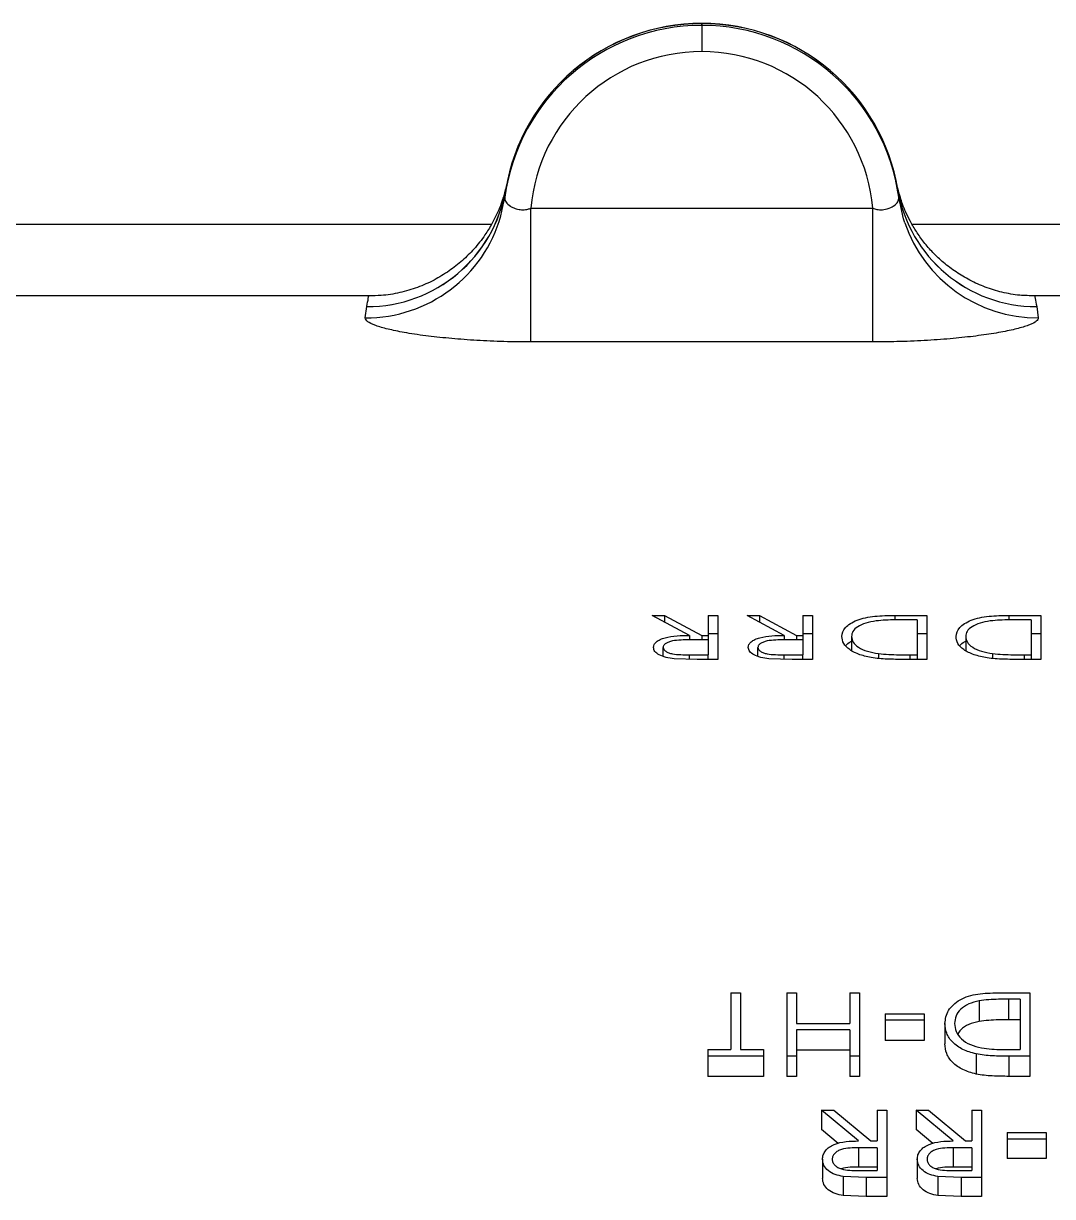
# Model space of a CAD drawing. Header units: millimetres. Extents: x -69706 to 52883, y -6882 to 68885.
# Drawn here: x 6654.7 to 6769.8, y 64374.5 to 64505.6 of the extents above; entities that cross this region are included whole.
import ezdxf

# ---------------------------------------------------------------- set-up
doc = ezdxf.new("R2010")
doc.units = ezdxf.units.MM
doc.layers.add('B2F-H-EQ-P-T20001$0$M-HVAC-EQPM', color=134, linetype='Continuous')

# ---------------------------------------------------------------- blocks, each defined once
blk = doc.blocks.new('B2F-H-EQ-P-T20001$0$CH-B2C-05、09-1000RT_20201019')
at = {"color": 0, "linetype": 'Continuous', "lineweight": 25}
for p, q in [((2815.9, 3064.41), (2815.89, 3064.2)), ((2815.89, 3064.2), (2815.89, 3061.26)), ((2815.89, 3064.2), (2815.91, 3064.2)), ((2815.91, 3064.2), (2815.9, 3064.41)), ((2815.91, 3064.2), (2815.91, 3061.26)), ((2815.91, 3061.26), (2815.89, 3061.26)), ((2793.98, 3045.84), (2793.87, 3044.98)), ((2793.98, 3045.85), (2793.98, 3045.84)), ((2837.82, 3045.84), (2837.82, 3045.85)), ((2837.93, 3044.98), (2837.82, 3045.84)), ((2793.44, 3042.91), (2793.87, 3044.98)), ((2796.79, 3028.8), (2796.79, 3043.76)), ((2796.79, 3043.76), (2835.01, 3043.76)), ((2835.01, 3028.8), (2835.01, 3043.76)), ((2792.38, 3041.94), (2699.75, 3041.94)), ((3112.86, 3041.94), (2839.43, 3041.94)), ((2778.67, 3033.94), (2713.46, 3033.94)), ((3095.76, 3033.94), (2853.13, 3033.94)), ((2778.27, 3031.49), (2778.45, 3032.75)), ((2778.45, 3032.75), (2778.45, 3032.75)), ((2853.35, 3032.75), (2853.36, 3032.75)), ((2853.36, 3032.75), (2853.53, 3031.49)), ((2835.01, 3028.8), (2796.79, 3028.8)), ((2810.37, 2998.23), (2811.75, 2998.23)), ((2814.52, 2995.99), (2810.37, 2998.23)), ((2811.75, 2998.23), (2815.9, 2995.99)), ((2811.75, 2998.23), (2811.75, 2997.48)), ((2816.61, 2998.23), (2817.69, 2998.23)), ((2816.61, 2998.23), (2816.61, 2995.99)), ((2817.69, 2998.23), (2817.69, 2993.3)), ((2820.96, 2998.23), (2822.34, 2998.23)), ((2825.12, 2995.99), (2820.96, 2998.23)), ((2822.34, 2998.23), (2826.5, 2995.99)), ((2822.34, 2998.23), (2822.34, 2997.48)), ((2827.2, 2998.23), (2828.29, 2998.23)), ((2827.2, 2998.23), (2827.2, 2995.99)), ((2828.29, 2998.23), (2828.29, 2993.3)), ((2837.47, 2998.23), (2841.06, 2998.23)), ((2837.47, 2998.23), (2837.47, 2997.72)), ((2839.97, 2997.73), (2838.66, 2997.73)), ((2839.97, 2997.73), (2839.97, 2993.82)), ((2841.06, 2998.23), (2841.06, 2993.3)), ((2850.24, 2998.23), (2853.83, 2998.23)), ((2850.24, 2998.23), (2850.24, 2997.72)), ((2852.74, 2997.73), (2851.43, 2997.73)), ((2852.74, 2997.73), (2852.74, 2993.82)), ((2853.83, 2998.23), (2853.83, 2993.3)), ((2814.52, 2995.99), (2814.52, 2995.49)), ((2815.9, 2995.99), (2816.61, 2995.99)), ((2815.9, 2995.99), (2815.9, 2995.49)), ((2816.61, 2996.19), (2817.69, 2996.19)), ((2816.61, 2995.99), (2816.61, 2995.48)), ((2825.12, 2995.99), (2825.12, 2995.49)), ((2826.5, 2995.99), (2827.2, 2995.99)), ((2826.5, 2995.99), (2826.5, 2995.49)), ((2827.2, 2996.19), (2828.29, 2996.19)), ((2827.2, 2995.99), (2827.2, 2995.48)), ((2832.64, 2995.86), (2832.64, 2994.3)), ((2839.97, 2996.19), (2841.06, 2996.19)), ((2845.41, 2995.86), (2845.41, 2994.3)), ((2852.74, 2996.19), (2853.83, 2996.19)), ((2816.61, 2995.48), (2814.56, 2995.49)), ((2816.61, 2995.48), (2816.61, 2993.82)), ((2827.2, 2995.48), (2825.16, 2995.49)), ((2827.2, 2995.48), (2827.2, 2993.82)), ((2815.4, 2993.3), (2812.81, 2993.37)), ((2814.51, 2993.82), (2816.61, 2993.82)), ((2814.51, 2993.32), (2814.51, 2993.82)), ((2817.69, 2993.3), (2815.4, 2993.3)), ((2816.61, 2993.3), (2816.61, 2993.82)), ((2826, 2993.3), (2823.4, 2993.37)), ((2825.11, 2993.82), (2827.2, 2993.82)), ((2825.11, 2993.32), (2825.11, 2993.82)), ((2828.29, 2993.3), (2826, 2993.3)), ((2827.2, 2993.3), (2827.2, 2993.82)), ((2835.66, 2993.96), (2835.66, 2993.41)), ((2841.06, 2993.3), (2838.72, 2993.3)), ((2839.17, 2993.82), (2839.97, 2993.82)), ((2839.17, 2993.82), (2839.17, 2993.3)), ((2839.97, 2993.82), (2839.97, 2993.3)), ((2848.42, 2993.96), (2848.42, 2993.41)), ((2853.83, 2993.3), (2851.49, 2993.3)), ((2851.94, 2993.82), (2852.74, 2993.82)), ((2851.94, 2993.82), (2851.94, 2993.3)), ((2852.74, 2993.82), (2852.74, 2993.3)), ((2819.16, 2956.03), (2819.16, 2949.68)), ((2819.16, 2956.03), (2820.24, 2956.03)), ((2820.24, 2956.03), (2820.24, 2949.68)), ((2825.41, 2956.03), (2825.41, 2948.94)), ((2825.41, 2956.03), (2826.5, 2956.03)), ((2826.5, 2956.03), (2826.5, 2952.61)), ((2832.47, 2956.03), (2832.47, 2952.61)), ((2832.47, 2956.03), (2833.55, 2956.03)), ((2833.55, 2956.03), (2833.55, 2948.94)), ((2846.91, 2955.14), (2846.91, 2952.83)), ((2848.99, 2956.03), (2852.58, 2956.03)), ((2851.49, 2955.31), (2850.18, 2955.31)), ((2850.18, 2955.31), (2850.18, 2953.01)), ((2851.49, 2955.31), (2851.49, 2949.68)), ((2852.58, 2956.03), (2852.58, 2948.94)), ((2836.42, 2953.69), (2840.76, 2953.69)), ((2836.42, 2953.69), (2836.42, 2952.97)), ((2840.76, 2953.69), (2840.76, 2952.97)), ((2826.5, 2952.61), (2832.47, 2952.61)), ((2836.42, 2952.97), (2836.42, 2950.69)), ((2840.76, 2952.97), (2836.42, 2952.97)), ((2840.76, 2952.97), (2840.76, 2950.69)), ((2843.08, 2952.6), (2843.08, 2950.32)), ((2851.49, 2953.01), (2850.18, 2953.01)), ((2832.47, 2951.88), (2826.5, 2951.88)), ((2826.5, 2951.88), (2826.5, 2948.94)), ((2832.47, 2951.88), (2832.47, 2948.94)), ((2840.76, 2950.69), (2836.42, 2950.69)), ((2816.58, 2949.68), (2816.58, 2948.94)), ((2816.58, 2949.68), (2819.16, 2949.68)), ((2822.82, 2948.94), (2816.58, 2948.94)), ((2816.58, 2948.94), (2816.58, 2946.69)), ((2820.24, 2949.68), (2822.82, 2949.68)), ((2822.82, 2949.68), (2822.82, 2948.94)), ((2822.82, 2948.94), (2822.82, 2946.69)), ((2826.5, 2948.94), (2825.41, 2948.94)), ((2825.41, 2948.94), (2825.41, 2946.69)), ((2832.47, 2949.6), (2826.5, 2949.6)), ((2826.5, 2948.94), (2826.5, 2946.69)), ((2833.55, 2948.94), (2832.47, 2948.94)), ((2832.47, 2948.94), (2832.47, 2946.69)), ((2833.55, 2948.94), (2833.55, 2946.69)), ((2846.57, 2949.2), (2846.57, 2946.95)), ((2850.24, 2948.94), (2850.24, 2946.69)), ((2852.58, 2948.94), (2850.24, 2948.94)), ((2850.69, 2949.68), (2851.49, 2949.68)), ((2852.58, 2948.94), (2852.58, 2946.69)), ((2822.82, 2946.69), (2816.58, 2946.69)), ((2826.5, 2946.69), (2825.41, 2946.69)), ((2833.55, 2946.69), (2832.47, 2946.69)), ((2852.58, 2946.69), (2850.24, 2946.69)), ((2833.42, 2939.47), (2829.27, 2942.92)), ((2829.27, 2942.92), (2830.65, 2942.92)), ((2829.27, 2942.92), (2829.27, 2940.73)), ((2830.65, 2942.92), (2834.8, 2939.47)), ((2835.51, 2942.92), (2835.51, 2939.47)), ((2835.51, 2942.92), (2836.59, 2942.92)), ((2836.59, 2942.92), (2836.59, 2935.38)), ((2844.02, 2939.47), (2839.86, 2942.92)), ((2839.86, 2942.92), (2841.24, 2942.92)), ((2839.86, 2942.92), (2839.86, 2940.73)), ((2841.24, 2942.92), (2845.4, 2939.47)), ((2846.11, 2942.92), (2846.11, 2939.47)), ((2846.11, 2942.92), (2847.19, 2942.92)), ((2847.19, 2942.92), (2847.19, 2935.38)), ((2831.15, 2939.18), (2829.27, 2940.73)), ((2841.74, 2939.18), (2839.86, 2940.73)), ((2834.8, 2939.47), (2835.51, 2939.47)), ((2845.4, 2939.47), (2846.11, 2939.47)), ((2850.05, 2940.43), (2850.05, 2939.66)), ((2850.05, 2940.43), (2854.4, 2940.43)), ((2854.4, 2939.66), (2850.05, 2939.66)), ((2850.05, 2939.66), (2850.05, 2937.5)), ((2854.4, 2940.43), (2854.4, 2939.66)), ((2854.4, 2939.66), (2854.4, 2937.5)), ((2835.51, 2938.69), (2833.46, 2938.7)), ((2833.46, 2936.55), (2833.46, 2938.7)), ((2835.51, 2938.69), (2835.51, 2936.16)), ((2846.11, 2938.69), (2844.06, 2938.7)), ((2844.06, 2936.55), (2844.06, 2938.7)), ((2846.11, 2938.69), (2846.11, 2936.16)), ((2829.4, 2937.42), (2829.4, 2935.28)), ((2840, 2937.42), (2840, 2935.28)), ((2854.4, 2937.5), (2850.05, 2937.5)), ((2831.71, 2935.48), (2831.71, 2933.36)), ((2834.3, 2935.38), (2831.71, 2935.48)), ((2833.41, 2936.16), (2835.51, 2936.16)), ((2835.51, 2936.54), (2833.46, 2936.55)), ((2834.3, 2935.38), (2834.3, 2933.25)), ((2836.59, 2935.38), (2834.3, 2935.38)), ((2836.59, 2935.38), (2836.59, 2933.25)), ((2842.31, 2935.48), (2842.31, 2933.36)), ((2844.9, 2935.38), (2842.31, 2935.48)), ((2844.01, 2936.16), (2846.11, 2936.16)), ((2846.11, 2936.54), (2844.06, 2936.55)), ((2844.9, 2935.38), (2844.9, 2933.25)), ((2847.19, 2935.38), (2844.9, 2935.38)), ((2847.19, 2935.38), (2847.19, 2933.25)), ((2834.3, 2933.25), (2831.71, 2933.36)), ((2836.59, 2933.25), (2834.3, 2933.25)), ((2844.9, 2933.25), (2842.31, 2933.36)), ((2847.19, 2933.25), (2844.9, 2933.25))]:
    blk.add_line(p, q, dxfattribs=at)
at = {"color": 0, "linetype": 'Continuous', "lineweight": 25, "flags": 128}
blk.add_lwpolyline([(2838.6, 3042.13), (2838.46, 3042.55), (2837.93, 3044.98)], dxfattribs=at)
at = {"color": 0, "linetype": 'Continuous', "lineweight": 25}
for centre, radius, start, end in [((2815.9, 3042.18), 22.22, 89.9965, 170.5132), ((2815.9, 3042.18), 22.23, 9.4915, 170.5085), ((2815.9, 3042.18), 22.22, 9.4867, 90.0036), ((2778.49, 3048.46), 15.71, 269.8449, 350.4221), ((2778.48, 3048.46), 15.71, 269.8558, 350.4208), ((2853.31, 3048.46), 15.71, 189.571, 270.1621), ((2853.31, 3048.46), 15.71, 189.5722, 270.1513), ((2778.35, 3047.18), 15.69, 269.7175, 344.2064), ((2853.46, 3047.19), 15.7, 198.8247, 270.2491)]:
    blk.add_arc(centre, radius, start, end, dxfattribs=at)
for centre, major_axis, ratio, start_param, end_param in [((2815.89, 3041.96), (-0.46, -22.23), 0.999363, 3.162069, 4.596489), ((2815.91, 3041.96), (0.46, -22.23), 0.999363, 1.686696, 3.121116), ((2815.89, 3042.07), (-0.4, -19.19), 0.999238, 3.162526, 4.645006), ((2815.91, 3042.07), (0.4, -19.19), 0.999238, 1.63818, 3.120659)]:
    blk.add_ellipse(centre, major_axis=major_axis, ratio=ratio, start_param=start_param, end_param=end_param, dxfattribs=at)
for points, knots in [([(2794, 3046.08), (2794, 3046.08), (2794, 3046.06), (2793.97, 3045.93), (2793.94, 3045.83), (2793.93, 3045.79), (2793.93, 3045.76), (2793.92, 3045.72), (2793.9, 3045.67), (2793.87, 3045.53), (2793.78, 3045.21), (2793.59, 3044.61), (2793.18, 3043.48), (2792.54, 3042.15), (2791.58, 3040.6), (2790.49, 3039.21), (2789.14, 3037.87), (2787.65, 3036.7), (2785.97, 3035.68), (2784.11, 3034.85), (2782.13, 3034.28), (2780.3, 3033.96), (2779.14, 3033.97), (2778.67, 3033.97)], [0, 0, 0, 0, 0.144823, 0.304534, 0.338957, 0.354753, 0.360552, 0.364542, 0.366728, 0.36951, 0.37835, 0.397455, 0.427052, 0.488331, 0.53291, 0.594383, 0.649864, 0.707522, 0.768086, 0.830338, 0.893638, 0.957593, 1, 1, 1, 1]), ([(2794.08, 3046.42), (2794.08, 3046.42), (2794.07, 3046.35), (2794.02, 3046.08), (2793.98, 3045.85)], [0, 0, 0, 0, 0.149502, 1, 1, 1, 1]), ([(2837.82, 3045.85), (2837.78, 3046.08), (2837.73, 3046.36), (2837.72, 3046.42), (2837.72, 3046.43)], [0, 0, 0, 0, 0.827039, 1, 1, 1, 1]), ([(2853.13, 3033.96), (2852.57, 3033.97), (2851.34, 3033.98), (2849.48, 3034.32), (2847.61, 3034.89), (2845.89, 3035.66), (2844.33, 3036.58), (2842.95, 3037.63), (2841.75, 3038.75), (2840.74, 3039.93), (2839.9, 3041.1), (2839.24, 3042.22), (2838.73, 3043.26), (2838.37, 3044.15), (2838.13, 3044.86), (2837.99, 3045.33), (2837.92, 3045.59), (2837.89, 3045.69), (2837.88, 3045.72), (2837.88, 3045.75), (2837.87, 3045.79), (2837.86, 3045.83), (2837.83, 3045.92), (2837.8, 3046.04), (2837.8, 3046.07), (2837.79, 3046.09)], [0, 0, 0, 0, 0.051753, 0.114634, 0.175301, 0.233765, 0.28996, 0.343751, 0.394911, 0.443125, 0.48795, 0.52879, 0.564867, 0.595201, 0.618709, 0.634346, 0.641217, 0.64373, 0.645574, 0.648229, 0.653487, 0.668992, 0.710232, 0.834971, 1, 1, 1, 1]), ([(2793.87, 3044.98), (2793.87, 3044.97), (2793.85, 3044.77), (2793.95, 3044.42), (2794.37, 3044.03), (2794.9, 3043.76), (2795.33, 3043.63), (2795.83, 3043.57), (2796.27, 3043.59), (2796.63, 3043.69), (2796.77, 3043.75), (2796.79, 3043.76)], [0, 0, 0, 0, 0.021488, 0.249736, 0.468628, 0.582705, 0.725398, 0.783777, 0.906642, 0.988723, 1, 1, 1, 1]), ([(2835.01, 3043.76), (2835.16, 3043.71), (2835.52, 3043.58), (2836.01, 3043.57), (2836.63, 3043.66), (2837.06, 3043.83), (2837.53, 3044.11), (2837.9, 3044.46), (2837.92, 3044.81), (2837.93, 3044.98)], [0, 0, 0, 0, 0.09307, 0.223031, 0.296006, 0.499078, 0.553404, 0.772081, 1, 1, 1, 1]), ([(2778.45, 3032.75), (2778.51, 3033.1), (2778.64, 3033.79), (2778.66, 3033.89), (2778.67, 3033.94)], [0, 0, 0, 0, 0.499541, 1, 1, 1, 1]), ([(2853.13, 3033.94), (2853.14, 3033.89), (2853.16, 3033.79), (2853.29, 3033.1), (2853.35, 3032.75)], [0, 0, 0, 0, 0.499539, 1, 1, 1, 1]), ([(2796.79, 3028.8), (2796.69, 3028.8), (2795.55, 3028.8), (2793.38, 3028.84), (2790.38, 3028.98), (2787.56, 3029.2), (2784.92, 3029.49), (2782.62, 3029.84), (2780.74, 3030.23), (2779.33, 3030.64), (2778.41, 3031.07), (2778.32, 3031.35), (2778.27, 3031.49)], [0, 0, 0, 0, 0.01084, 0.118286, 0.225723, 0.332133, 0.438528, 0.554202, 0.660987, 0.767752, 0.883881, 1, 1, 1, 1]), ([(2853.53, 3031.49), (2853.53, 3031.49), (2853.54, 3031.36), (2853.39, 3031.11), (2852.64, 3030.71), (2851.37, 3030.31), (2849.93, 3029.99), (2848.23, 3029.69), (2846.3, 3029.42), (2843.67, 3029.14), (2840.79, 3028.94), (2837.86, 3028.82), (2835.91, 3028.81), (2835.01, 3028.8)], [0, 0, 0, 0, 0.001455, 0.106454, 0.211456, 0.317475, 0.423512, 0.477762, 0.583327, 0.688908, 0.797602, 0.906309, 1, 1, 1, 1]), ([(2831.56, 2995.86), (2831.63, 2996.21), (2831.73, 2996.73), (2832.49, 2997.32), (2833.24, 2997.71), (2834.18, 2997.99), (2835.61, 2998.2), (2836.72, 2998.21), (2837.47, 2998.23)], [0, 0, 0, 0, 0.249203, 0.374368, 0.499539, 0.62468, 0.74984, 1, 1, 1, 1]), ([(2835.39, 2997.61), (2835, 2997.54), (2834.2, 2997.4), (2833.29, 2996.98), (2832.73, 2996.45), (2832.67, 2996.06), (2832.64, 2995.86)], [0, 0, 0, 0, 0.249999, 0.499919, 0.749816, 1, 1, 1, 1]), ([(2838.66, 2997.73), (2838.29, 2997.73), (2837.56, 2997.73), (2836.46, 2997.71), (2835.75, 2997.64), (2835.39, 2997.61)], [0, 0, 0, 0, 0.33666, 0.669448, 1, 1, 1, 1]), ([(2844.33, 2995.86), (2844.4, 2996.21), (2844.5, 2996.73), (2845.26, 2997.32), (2846.01, 2997.71), (2846.95, 2997.99), (2848.37, 2998.2), (2849.49, 2998.21), (2850.24, 2998.23)], [0, 0, 0, 0, 0.249202, 0.374367, 0.49954, 0.62468, 0.749838, 1, 1, 1, 1]), ([(2848.16, 2997.61), (2847.76, 2997.54), (2846.97, 2997.4), (2846.06, 2996.98), (2845.49, 2996.45), (2845.44, 2996.06), (2845.41, 2995.86)], [0, 0, 0, 0, 0.249999, 0.499919, 0.749816, 1, 1, 1, 1]), ([(2851.43, 2997.73), (2851.06, 2997.73), (2850.33, 2997.73), (2849.23, 2997.71), (2848.52, 2997.64), (2848.16, 2997.61)], [0, 0, 0, 0, 0.336666, 0.669442, 1, 1, 1, 1]), ([(2810.5, 2994.65), (2810.52, 2994.76), (2810.54, 2994.98), (2810.81, 2995.28), (2811.23, 2995.55), (2811.98, 2995.81), (2813.13, 2995.97), (2814.06, 2995.98), (2814.52, 2995.99)], [0, 0, 0, 0, 0.125162, 0.250309, 0.374189, 0.500618, 0.749879, 1, 1, 1, 1]), ([(2821.1, 2994.65), (2821.11, 2994.76), (2821.14, 2994.98), (2821.4, 2995.28), (2821.83, 2995.55), (2822.58, 2995.81), (2823.73, 2995.97), (2824.65, 2995.98), (2825.12, 2995.99)], [0, 0, 0, 0, 0.125162, 0.250309, 0.374189, 0.500618, 0.749879, 1, 1, 1, 1]), ([(2835.05, 2993.48), (2834.54, 2993.58), (2833.52, 2993.79), (2832.37, 2994.38), (2831.67, 2995.09), (2831.59, 2995.61), (2831.56, 2995.86)], [0, 0, 0, 0, 0.250008, 0.499808, 0.74975, 1, 1, 1, 1]), ([(2832.64, 2995.86), (2832.68, 2995.65), (2832.74, 2995.22), (2833.37, 2994.64), (2834.37, 2994.18), (2835.23, 2994.03), (2835.66, 2993.96)], [0, 0, 0, 0, 0.250112, 0.500042, 0.749963, 1, 1, 1, 1]), ([(2847.82, 2993.48), (2847.31, 2993.58), (2846.29, 2993.79), (2845.14, 2994.38), (2844.43, 2995.09), (2844.36, 2995.61), (2844.33, 2995.86)], [0, 0, 0, 0, 0.250012, 0.499807, 0.749751, 1, 1, 1, 1]), ([(2845.41, 2995.86), (2845.44, 2995.65), (2845.51, 2995.22), (2846.13, 2994.64), (2847.13, 2994.18), (2847.99, 2994.03), (2848.42, 2993.96)], [0, 0, 0, 0, 0.250114, 0.500045, 0.749967, 1, 1, 1, 1]), ([(2812.81, 2993.37), (2812.5, 2993.41), (2811.88, 2993.5), (2811.11, 2993.79), (2810.58, 2994.19), (2810.53, 2994.49), (2810.5, 2994.65)], [0, 0, 0, 0, 0.250351, 0.5005, 0.750047, 1, 1, 1, 1]), ([(2814.56, 2995.49), (2814.23, 2995.49), (2813.58, 2995.48), (2812.76, 2995.42), (2812.19, 2995.26), (2811.85, 2995.09), (2811.67, 2994.91), (2811.59, 2994.76), (2811.59, 2994.68), (2811.59, 2994.65)], [0, 0, 0, 0, 0.250533, 0.500148, 0.62512, 0.749957, 0.874802, 0.937363, 1, 1, 1, 1]), ([(2811.59, 2994.65), (2811.6, 2994.57), (2811.63, 2994.42), (2811.86, 2994.21), (2812.19, 2994.04), (2812.74, 2993.88), (2813.55, 2993.83), (2814.19, 2993.82), (2814.51, 2993.82)], [0, 0, 0, 0, 0.124946, 0.249825, 0.374521, 0.499816, 0.749381, 1, 1, 1, 1]), ([(2811.59, 2993.63), (2811.59, 2993.63), (2811.59, 2993.97), (2811.59, 2994.31), (2811.59, 2994.65)], [0, 0, 0, 0, 0.004367, 1, 1, 1, 1]), ([(2823.4, 2993.37), (2823.09, 2993.41), (2822.48, 2993.5), (2821.71, 2993.79), (2821.18, 2994.19), (2821.13, 2994.49), (2821.1, 2994.65)], [0, 0, 0, 0, 0.250351, 0.5005, 0.750047, 1, 1, 1, 1]), ([(2825.16, 2995.49), (2824.83, 2995.49), (2824.18, 2995.48), (2823.36, 2995.42), (2822.79, 2995.26), (2822.45, 2995.09), (2822.27, 2994.91), (2822.19, 2994.76), (2822.19, 2994.68), (2822.18, 2994.65)], [0, 0, 0, 0, 0.250533, 0.500148, 0.62512, 0.749957, 0.874802, 0.937363, 1, 1, 1, 1]), ([(2822.18, 2994.65), (2822.2, 2994.57), (2822.22, 2994.42), (2822.46, 2994.21), (2822.79, 2994.04), (2823.34, 2993.88), (2824.15, 2993.83), (2824.79, 2993.82), (2825.11, 2993.82)], [0, 0, 0, 0, 0.124946, 0.249825, 0.374521, 0.499816, 0.749381, 1, 1, 1, 1]), ([(2822.18, 2993.63), (2822.18, 2993.63), (2822.18, 2993.97), (2822.18, 2994.31), (2822.18, 2994.65)], [0, 0, 0, 0, 0.004367, 1, 1, 1, 1]), ([(2832, 2994.86), (2832.15, 2995.01), (2832.32, 2995.18), (2832.6, 2995.32), (2832.64, 2995.34)], [0, 0, 0, 0, 0.852988, 1, 1, 1, 1]), ([(2844.77, 2994.86), (2844.91, 2995.01), (2845.09, 2995.18), (2845.37, 2995.32), (2845.41, 2995.34)], [0, 0, 0, 0, 0.852986, 1, 1, 1, 1]), ([(2838.72, 2993.3), (2838.41, 2993.3), (2837.79, 2993.3), (2836.87, 2993.33), (2835.94, 2993.37), (2835.35, 2993.44), (2835.05, 2993.48)], [0, 0, 0, 0, 0.250078, 0.500138, 0.750163, 1, 1, 1, 1]), ([(2835.66, 2993.96), (2836.04, 2993.92), (2836.8, 2993.85), (2837.98, 2993.82), (2838.77, 2993.82), (2839.17, 2993.82)], [0, 0, 0, 0, 0.329435, 0.662852, 1, 1, 1, 1]), ([(2851.49, 2993.3), (2851.18, 2993.3), (2850.56, 2993.3), (2849.64, 2993.33), (2848.71, 2993.37), (2848.11, 2993.44), (2847.82, 2993.48)], [0, 0, 0, 0, 0.250078, 0.500138, 0.750163, 1, 1, 1, 1]), ([(2848.42, 2993.96), (2848.8, 2993.92), (2849.57, 2993.85), (2850.75, 2993.82), (2851.54, 2993.82), (2851.94, 2993.82)], [0, 0, 0, 0, 0.329441, 0.662846, 1, 1, 1, 1]), ([(2843.08, 2952.6), (2843.15, 2953.1), (2843.25, 2953.86), (2844.01, 2954.72), (2844.76, 2955.27), (2845.7, 2955.68), (2847.12, 2955.99), (2848.24, 2956.01), (2848.99, 2956.03)], [0, 0, 0, 0, 0.250362, 0.375871, 0.501147, 0.626111, 0.750868, 1, 1, 1, 1]), ([(2846.91, 2955.14), (2846.52, 2955.04), (2845.72, 2954.83), (2844.81, 2954.22), (2844.25, 2953.45), (2844.19, 2952.89), (2844.17, 2952.6)], [0, 0, 0, 0, 0.249009, 0.498618, 0.748976, 1, 1, 1, 1]), ([(2850.18, 2955.31), (2849.81, 2955.31), (2849.08, 2955.31), (2847.98, 2955.27), (2847.27, 2955.18), (2846.91, 2955.14)], [0, 0, 0, 0, 0.336638, 0.669397, 1, 1, 1, 1]), ([(2846.57, 2949.2), (2846.06, 2949.34), (2845.04, 2949.63), (2843.89, 2950.47), (2843.19, 2951.5), (2843.12, 2952.24), (2843.08, 2952.6)], [0, 0, 0, 0, 0.249015, 0.498575, 0.748951, 1, 1, 1, 1]), ([(2844.17, 2952.6), (2844.2, 2952.3), (2844.26, 2951.69), (2844.88, 2950.85), (2845.89, 2950.19), (2846.75, 2949.98), (2847.18, 2949.88)], [0, 0, 0, 0, 0.250977, 0.501354, 0.750963, 1, 1, 1, 1]), ([(2846.91, 2952.83), (2846.52, 2952.73), (2845.73, 2952.53), (2844.89, 2952.02), (2844.63, 2951.6), (2844.54, 2951.44)], [0, 0, 0, 0, 0.382619, 0.765094, 1, 1, 1, 1]), ([(2850.18, 2953.01), (2849.81, 2953.01), (2849.08, 2953), (2847.98, 2952.97), (2847.27, 2952.88), (2846.91, 2952.83)], [0, 0, 0, 0, 0.33667, 0.669451, 1, 1, 1, 1]), ([(2846.57, 2946.95), (2846.06, 2947.09), (2845.04, 2947.38), (2843.89, 2948.21), (2843.19, 2949.23), (2843.12, 2949.96), (2843.08, 2950.32)], [0, 0, 0, 0, 0.250006, 0.499811, 0.749748, 1, 1, 1, 1]), ([(2847.18, 2949.88), (2847.56, 2949.83), (2848.32, 2949.72), (2849.5, 2949.69), (2850.29, 2949.68), (2850.69, 2949.68)], [0, 0, 0, 0, 0.329487, 0.662884, 1, 1, 1, 1]), ([(2850.24, 2948.94), (2849.93, 2948.94), (2849.31, 2948.94), (2848.39, 2948.98), (2847.46, 2949.04), (2846.87, 2949.14), (2846.57, 2949.2)], [0, 0, 0, 0, 0.250038, 0.500061, 0.75008, 1, 1, 1, 1]), ([(2850.24, 2946.69), (2849.93, 2946.69), (2849.31, 2946.7), (2848.39, 2946.73), (2847.46, 2946.79), (2846.87, 2946.9), (2846.57, 2946.95)], [0, 0, 0, 0, 0.250078, 0.500136, 0.750164, 1, 1, 1, 1]), ([(2829.4, 2937.42), (2829.42, 2937.58), (2829.45, 2937.92), (2829.71, 2938.39), (2830.13, 2938.79), (2830.88, 2939.2), (2832.03, 2939.44), (2832.96, 2939.46), (2833.42, 2939.47)], [0, 0, 0, 0, 0.125859, 0.251558, 0.375704, 0.502138, 0.750749, 1, 1, 1, 1]), ([(2840, 2937.42), (2840.01, 2937.58), (2840.04, 2937.92), (2840.31, 2938.39), (2840.73, 2938.79), (2841.48, 2939.2), (2842.63, 2939.44), (2843.56, 2939.46), (2844.02, 2939.47)], [0, 0, 0, 0, 0.125859, 0.251558, 0.375704, 0.502138, 0.750749, 1, 1, 1, 1]), ([(2833.46, 2938.7), (2833.13, 2938.7), (2832.48, 2938.69), (2831.66, 2938.59), (2831.09, 2938.35), (2830.75, 2938.09), (2830.57, 2937.82), (2830.5, 2937.59), (2830.49, 2937.47), (2830.49, 2937.42)], [0, 0, 0, 0, 0.249767, 0.498715, 0.623594, 0.748682, 0.874055, 0.936979, 1, 1, 1, 1]), ([(2844.06, 2938.7), (2843.73, 2938.7), (2843.08, 2938.69), (2842.26, 2938.59), (2841.69, 2938.35), (2841.35, 2938.09), (2841.17, 2937.82), (2841.09, 2937.59), (2841.09, 2937.47), (2841.09, 2937.42)], [0, 0, 0, 0, 0.249767, 0.498715, 0.623594, 0.748682, 0.874055, 0.936979, 1, 1, 1, 1]), ([(2831.71, 2935.48), (2831.4, 2935.55), (2830.78, 2935.68), (2830.01, 2936.12), (2829.48, 2936.72), (2829.43, 2937.19), (2829.4, 2937.42)], [0, 0, 0, 0, 0.249368, 0.49913, 0.749098, 1, 1, 1, 1]), ([(2830.49, 2937.42), (2830.5, 2937.3), (2830.53, 2937.07), (2830.76, 2936.76), (2831.09, 2936.5), (2831.64, 2936.26), (2832.45, 2936.17), (2833.09, 2936.16), (2833.41, 2936.16)], [0, 0, 0, 0, 0.125659, 0.251058, 0.374732, 0.501236, 0.750143, 1, 1, 1, 1]), ([(2842.31, 2935.48), (2842, 2935.55), (2841.38, 2935.68), (2840.61, 2936.12), (2840.08, 2936.72), (2840.03, 2937.19), (2840, 2937.42)], [0, 0, 0, 0, 0.249368, 0.49913, 0.749098, 1, 1, 1, 1]), ([(2841.09, 2937.42), (2841.1, 2937.3), (2841.13, 2937.07), (2841.36, 2936.76), (2841.69, 2936.5), (2842.24, 2936.26), (2843.05, 2936.17), (2843.69, 2936.16), (2844.01, 2936.16)], [0, 0, 0, 0, 0.125659, 0.251058, 0.374732, 0.501236, 0.750143, 1, 1, 1, 1]), ([(2831.71, 2933.36), (2831.4, 2933.42), (2830.78, 2933.55), (2830.01, 2933.99), (2829.48, 2934.59), (2829.43, 2935.05), (2829.4, 2935.28)], [0, 0, 0, 0, 0.250357, 0.500509, 0.750042, 1, 1, 1, 1]), ([(2833.46, 2936.55), (2833.14, 2936.54), (2832.49, 2936.53), (2831.79, 2936.48), (2831.5, 2936.35), (2831.49, 2936.35)], [0, 0, 0, 0, 0.489141, 0.976459, 1, 1, 1, 1]), ([(2842.31, 2933.36), (2842, 2933.42), (2841.38, 2933.55), (2840.61, 2933.99), (2840.08, 2934.59), (2840.03, 2935.05), (2840, 2935.28)], [0, 0, 0, 0, 0.250357, 0.500509, 0.750042, 1, 1, 1, 1]), ([(2844.06, 2936.55), (2843.73, 2936.54), (2843.09, 2936.53), (2842.39, 2936.48), (2842.1, 2936.35), (2842.08, 2936.35)], [0, 0, 0, 0, 0.489141, 0.976459, 1, 1, 1, 1])]:
    blk.add_open_spline(points, degree=3, knots=knots, dxfattribs=at)

msp = doc.modelspace()

# ---------------------------------------------------------------- block references
at = {"layer": 'B2F-H-EQ-P-T20001$0$M-HVAC-EQPM'}
msp.add_blockref('B2F-H-EQ-P-T20001$0$CH-B2C-05、09-1000RT_20201019', (3914.631, 61441.218, 8.109), dxfattribs=at)

doc.saveas('drawing.dxf')
